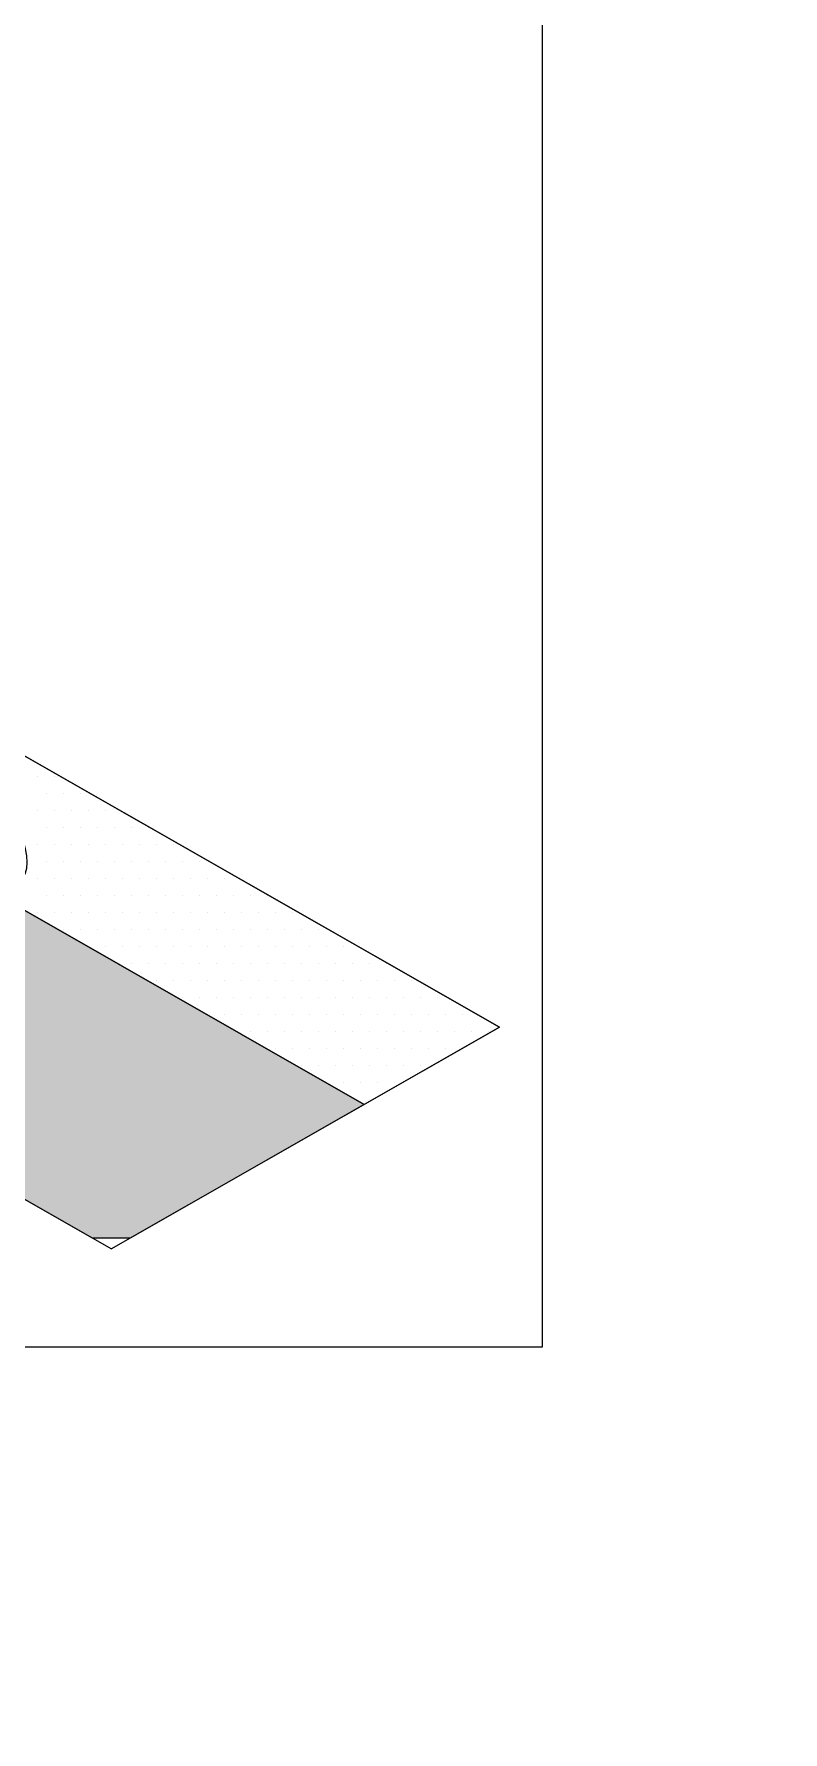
# Model space of a CAD drawing. Extents: x -1140 to 5605, y -816 to 2382.
# Drawn here: x 172.5 to 232, y 243.1 to 378.1 of the extents above; entities that cross this region are included whole.
import ezdxf

# ---------------------------------------------------------------- set-up
doc = ezdxf.new("R2010")
doc.units = 0
doc.header["$MEASUREMENT"] = 0
for name, color, linetype, lineweight in [('.ATI-HATCH', 7, 'Continuous', 0), ('G-ANNO-TTLB', 7, 'Continuous', 0), ('TYVEK', 7, 'Continuous', 0)]:
    doc.layers.add(name, color=color, linetype=linetype, lineweight=lineweight)

# ---------------------------------------------------------------- blocks, each defined once
blk = doc.blocks.new('Block_30')
at = {"layer": '.ATI-HATCH'}
blk.add_open_spline([(167.06, 323.38), (169.25, 319.49), (171.34, 315.69), (171.86, 313.31), (172.2, 311.72), (171.84, 310.77), (170.9, 310.35), (170.85, 310.33), (170.79, 310.3), (170.74, 310.28), (170.74, 310.28), (169.43, 309.75), (169.43, 309.75), (169.43, 309.75), (198.77, 293), (198.77, 293), (198.77, 293), (209.51, 299.14), (209.51, 299.14), (209.51, 299.14), (167.06, 323.38), (167.06, 323.38)], degree=3, knots=[0, 0, 0, 0, 1, 1, 1, 2, 2, 2, 3, 3, 3, 4, 4, 4, 5, 5, 5, 6, 6, 6, 7, 7, 7, 7], dxfattribs=at)
at = {"layer": '.ATI-HATCH', "color": 8, "lineweight": 0, "true_color": 0x808080}
for points in [[(172.83, 319.03), (172.83, 319.03), (172.83, 319.03), (172.83, 319.03)], [(174.19, 319.03), (174.19, 319.03), (174.19, 319.03), (174.19, 319.03)], [(173.51, 317.68), (173.51, 317.68), (173.51, 317.68), (173.51, 317.68)], [(174.86, 317.68), (174.86, 317.68), (174.86, 317.68), (174.86, 317.68)], [(176.21, 317.68), (176.21, 317.68), (176.21, 317.68), (176.21, 317.68)], [(172.83, 316.33), (172.83, 316.33), (172.83, 316.33), (172.83, 316.33)], [(174.19, 316.33), (174.19, 316.33), (174.19, 316.33), (174.19, 316.33)], [(175.54, 316.33), (175.54, 316.33), (175.54, 316.33), (175.54, 316.33)], [(176.89, 316.33), (176.89, 316.33), (176.89, 316.33), (176.89, 316.33)], [(178.24, 316.33), (178.24, 316.33), (178.24, 316.33), (178.24, 316.33)], [(173.51, 314.98), (173.51, 314.98), (173.51, 314.98), (173.51, 314.98)], [(174.86, 314.98), (174.86, 314.98), (174.86, 314.98), (174.86, 314.98)], [(176.21, 314.98), (176.21, 314.98), (176.21, 314.98), (176.21, 314.98)], [(177.56, 314.98), (177.56, 314.98), (177.56, 314.98), (177.56, 314.98)], [(178.91, 314.98), (178.91, 314.98), (178.91, 314.98), (178.91, 314.98)], [(180.26, 314.98), (180.26, 314.98), (180.26, 314.98), (180.26, 314.98)], [(181.61, 314.98), (181.61, 314.98), (181.61, 314.98), (181.61, 314.98)], [(172.83, 313.63), (172.83, 313.63), (172.83, 313.63), (172.83, 313.63)], [(174.19, 313.63), (174.19, 313.63), (174.19, 313.63), (174.19, 313.63)], [(175.54, 313.63), (175.54, 313.63), (175.54, 313.63), (175.54, 313.63)], [(176.89, 313.63), (176.89, 313.63), (176.89, 313.63), (176.89, 313.63)], [(178.24, 313.63), (178.24, 313.63), (178.24, 313.63), (178.24, 313.63)], [(179.59, 313.63), (179.59, 313.63), (179.59, 313.63), (179.59, 313.63)], [(180.94, 313.63), (180.94, 313.63), (180.94, 313.63), (180.94, 313.63)], [(182.29, 313.63), (182.29, 313.63), (182.29, 313.63), (182.29, 313.63)], [(183.64, 313.63), (183.64, 313.63), (183.64, 313.63), (183.64, 313.63)], [(173.51, 312.28), (173.51, 312.28), (173.51, 312.28), (173.51, 312.28)], [(174.86, 312.28), (174.86, 312.28), (174.86, 312.28), (174.86, 312.28)], [(176.21, 312.28), (176.21, 312.28), (176.21, 312.28), (176.21, 312.28)], [(177.56, 312.28), (177.56, 312.28), (177.56, 312.28), (177.56, 312.28)], [(178.91, 312.28), (178.91, 312.28), (178.91, 312.28), (178.91, 312.28)], [(180.26, 312.28), (180.26, 312.28), (180.26, 312.28), (180.26, 312.28)], [(181.61, 312.28), (181.61, 312.28), (181.61, 312.28), (181.61, 312.28)], [(182.96, 312.28), (182.96, 312.28), (182.96, 312.28), (182.96, 312.28)], [(184.31, 312.28), (184.31, 312.28), (184.31, 312.28), (184.31, 312.28)], [(185.66, 312.28), (185.66, 312.28), (185.66, 312.28), (185.66, 312.28)], [(172.83, 310.93), (172.83, 310.93), (172.83, 310.93), (172.83, 310.93)], [(174.19, 310.93), (174.19, 310.93), (174.19, 310.93), (174.19, 310.93)], [(175.54, 310.93), (175.54, 310.93), (175.54, 310.93), (175.54, 310.93)], [(176.89, 310.93), (176.89, 310.93), (176.89, 310.93), (176.89, 310.93)], [(178.24, 310.93), (178.24, 310.93), (178.24, 310.93), (178.24, 310.93)], [(179.59, 310.93), (179.59, 310.93), (179.59, 310.93), (179.59, 310.93)], [(180.94, 310.93), (180.94, 310.93), (180.94, 310.93), (180.94, 310.93)], [(182.29, 310.93), (182.29, 310.93), (182.29, 310.93), (182.29, 310.93)], [(183.64, 310.93), (183.64, 310.93), (183.64, 310.93), (183.64, 310.93)], [(184.99, 310.93), (184.99, 310.93), (184.99, 310.93), (184.99, 310.93)], [(186.34, 310.93), (186.34, 310.93), (186.34, 310.93), (186.34, 310.93)], [(187.69, 310.93), (187.69, 310.93), (187.69, 310.93), (187.69, 310.93)], [(173.51, 309.58), (173.51, 309.58), (173.51, 309.58), (173.51, 309.58)], [(174.86, 309.58), (174.86, 309.58), (174.86, 309.58), (174.86, 309.58)], [(176.21, 309.58), (176.21, 309.58), (176.21, 309.58), (176.21, 309.58)], [(177.56, 309.58), (177.56, 309.58), (177.56, 309.58), (177.56, 309.58)], [(178.91, 309.58), (178.91, 309.58), (178.91, 309.58), (178.91, 309.58)], [(180.26, 309.58), (180.26, 309.58), (180.26, 309.58), (180.26, 309.58)], [(181.61, 309.58), (181.61, 309.58), (181.61, 309.58), (181.61, 309.58)], [(182.96, 309.58), (182.96, 309.58), (182.96, 309.58), (182.96, 309.58)], [(184.31, 309.58), (184.31, 309.58), (184.31, 309.58), (184.31, 309.58)], [(185.66, 309.58), (185.66, 309.58), (185.66, 309.58), (185.66, 309.58)], [(187.01, 309.58), (187.01, 309.58), (187.01, 309.58), (187.01, 309.58)], [(188.36, 309.58), (188.36, 309.58), (188.36, 309.58), (188.36, 309.58)], [(189.71, 309.58), (189.71, 309.58), (189.71, 309.58), (189.71, 309.58)], [(191.07, 309.58), (191.07, 309.58), (191.07, 309.58), (191.07, 309.58)], [(172.83, 308.23), (172.83, 308.23), (172.83, 308.23), (172.83, 308.23)], [(174.19, 308.23), (174.19, 308.23), (174.19, 308.23), (174.19, 308.23)], [(175.54, 308.23), (175.54, 308.23), (175.54, 308.23), (175.54, 308.23)], [(176.89, 308.23), (176.89, 308.23), (176.89, 308.23), (176.89, 308.23)], [(178.24, 308.23), (178.24, 308.23), (178.24, 308.23), (178.24, 308.23)], [(179.59, 308.23), (179.59, 308.23), (179.59, 308.23), (179.59, 308.23)], [(180.94, 308.23), (180.94, 308.23), (180.94, 308.23), (180.94, 308.23)], [(182.29, 308.23), (182.29, 308.23), (182.29, 308.23), (182.29, 308.23)], [(183.64, 308.23), (183.64, 308.23), (183.64, 308.23), (183.64, 308.23)], [(184.99, 308.23), (184.99, 308.23), (184.99, 308.23), (184.99, 308.23)], [(186.34, 308.23), (186.34, 308.23), (186.34, 308.23), (186.34, 308.23)], [(187.69, 308.23), (187.69, 308.23), (187.69, 308.23), (187.69, 308.23)], [(189.04, 308.23), (189.04, 308.23), (189.04, 308.23), (189.04, 308.23)], [(190.39, 308.23), (190.39, 308.23), (190.39, 308.23), (190.39, 308.23)], [(191.74, 308.23), (191.74, 308.23), (191.74, 308.23), (191.74, 308.23)], [(193.09, 308.23), (193.09, 308.23), (193.09, 308.23), (193.09, 308.23)], [(174.86, 306.88), (174.86, 306.88), (174.86, 306.88), (174.86, 306.88)], [(176.21, 306.88), (176.21, 306.88), (176.21, 306.88), (176.21, 306.88)], [(177.56, 306.88), (177.56, 306.88), (177.56, 306.88), (177.56, 306.88)], [(178.91, 306.88), (178.91, 306.88), (178.91, 306.88), (178.91, 306.88)], [(180.26, 306.88), (180.26, 306.88), (180.26, 306.88), (180.26, 306.88)], [(181.61, 306.88), (181.61, 306.88), (181.61, 306.88), (181.61, 306.88)], [(182.96, 306.88), (182.96, 306.88), (182.96, 306.88), (182.96, 306.88)], [(184.31, 306.88), (184.31, 306.88), (184.31, 306.88), (184.31, 306.88)], [(185.66, 306.88), (185.66, 306.88), (185.66, 306.88), (185.66, 306.88)], [(187.01, 306.88), (187.01, 306.88), (187.01, 306.88), (187.01, 306.88)], [(188.36, 306.88), (188.36, 306.88), (188.36, 306.88), (188.36, 306.88)], [(189.71, 306.88), (189.71, 306.88), (189.71, 306.88), (189.71, 306.88)], [(191.07, 306.88), (191.07, 306.88), (191.07, 306.88), (191.07, 306.88)], [(192.42, 306.88), (192.42, 306.88), (192.42, 306.88), (192.42, 306.88)], [(193.77, 306.88), (193.77, 306.88), (193.77, 306.88), (193.77, 306.88)], [(195.12, 306.88), (195.12, 306.88), (195.12, 306.88), (195.12, 306.88)], [(176.89, 305.53), (176.89, 305.53), (176.89, 305.53), (176.89, 305.53)], [(178.24, 305.53), (178.24, 305.53), (178.24, 305.53), (178.24, 305.53)], [(179.59, 305.53), (179.59, 305.53), (179.59, 305.53), (179.59, 305.53)], [(180.94, 305.53), (180.94, 305.53), (180.94, 305.53), (180.94, 305.53)], [(182.29, 305.53), (182.29, 305.53), (182.29, 305.53), (182.29, 305.53)], [(183.64, 305.53), (183.64, 305.53), (183.64, 305.53), (183.64, 305.53)], [(184.99, 305.53), (184.99, 305.53), (184.99, 305.53), (184.99, 305.53)], [(186.34, 305.53), (186.34, 305.53), (186.34, 305.53), (186.34, 305.53)], [(187.69, 305.53), (187.69, 305.53), (187.69, 305.53), (187.69, 305.53)], [(189.04, 305.53), (189.04, 305.53), (189.04, 305.53), (189.04, 305.53)], [(190.39, 305.53), (190.39, 305.53), (190.39, 305.53), (190.39, 305.53)], [(191.74, 305.53), (191.74, 305.53), (191.74, 305.53), (191.74, 305.53)], [(193.09, 305.53), (193.09, 305.53), (193.09, 305.53), (193.09, 305.53)], [(194.44, 305.53), (194.44, 305.53), (194.44, 305.53), (194.44, 305.53)], [(195.79, 305.53), (195.79, 305.53), (195.79, 305.53), (195.79, 305.53)], [(197.14, 305.53), (197.14, 305.53), (197.14, 305.53), (197.14, 305.53)], [(180.26, 304.18), (180.26, 304.18), (180.26, 304.18), (180.26, 304.18)], [(181.61, 304.18), (181.61, 304.18), (181.61, 304.18), (181.61, 304.18)], [(182.96, 304.18), (182.96, 304.18), (182.96, 304.18), (182.96, 304.18)], [(184.31, 304.18), (184.31, 304.18), (184.31, 304.18), (184.31, 304.18)], [(185.66, 304.18), (185.66, 304.18), (185.66, 304.18), (185.66, 304.18)], [(187.01, 304.18), (187.01, 304.18), (187.01, 304.18), (187.01, 304.18)], [(188.36, 304.18), (188.36, 304.18), (188.36, 304.18), (188.36, 304.18)], [(189.71, 304.18), (189.71, 304.18), (189.71, 304.18), (189.71, 304.18)], [(191.07, 304.18), (191.07, 304.18), (191.07, 304.18), (191.07, 304.18)], [(192.42, 304.18), (192.42, 304.18), (192.42, 304.18), (192.42, 304.18)], [(193.77, 304.18), (193.77, 304.18), (193.77, 304.18), (193.77, 304.18)], [(195.12, 304.18), (195.12, 304.18), (195.12, 304.18), (195.12, 304.18)], [(196.47, 304.18), (196.47, 304.18), (196.47, 304.18), (196.47, 304.18)], [(197.82, 304.18), (197.82, 304.18), (197.82, 304.18), (197.82, 304.18)], [(199.17, 304.18), (199.17, 304.18), (199.17, 304.18), (199.17, 304.18)], [(200.52, 304.18), (200.52, 304.18), (200.52, 304.18), (200.52, 304.18)], [(182.29, 302.83), (182.29, 302.83), (182.29, 302.83), (182.29, 302.83)], [(183.64, 302.83), (183.64, 302.83), (183.64, 302.83), (183.64, 302.83)], [(184.99, 302.83), (184.99, 302.83), (184.99, 302.83), (184.99, 302.83)], [(186.34, 302.83), (186.34, 302.83), (186.34, 302.83), (186.34, 302.83)], [(187.69, 302.83), (187.69, 302.83), (187.69, 302.83), (187.69, 302.83)], [(189.04, 302.83), (189.04, 302.83), (189.04, 302.83), (189.04, 302.83)], [(190.39, 302.83), (190.39, 302.83), (190.39, 302.83), (190.39, 302.83)], [(191.74, 302.83), (191.74, 302.83), (191.74, 302.83), (191.74, 302.83)], [(193.09, 302.83), (193.09, 302.83), (193.09, 302.83), (193.09, 302.83)], [(194.44, 302.83), (194.44, 302.83), (194.44, 302.83), (194.44, 302.83)], [(195.79, 302.83), (195.79, 302.83), (195.79, 302.83), (195.79, 302.83)], [(197.14, 302.83), (197.14, 302.83), (197.14, 302.83), (197.14, 302.83)], [(198.49, 302.83), (198.49, 302.83), (198.49, 302.83), (198.49, 302.83)], [(199.84, 302.83), (199.84, 302.83), (199.84, 302.83), (199.84, 302.83)], [(201.19, 302.83), (201.19, 302.83), (201.19, 302.83), (201.19, 302.83)], [(202.54, 302.83), (202.54, 302.83), (202.54, 302.83), (202.54, 302.83)], [(184.31, 301.48), (184.31, 301.48), (184.31, 301.48), (184.31, 301.48)], [(185.66, 301.48), (185.66, 301.48), (185.66, 301.48), (185.66, 301.48)], [(187.01, 301.48), (187.01, 301.48), (187.01, 301.48), (187.01, 301.48)], [(188.36, 301.48), (188.36, 301.48), (188.36, 301.48), (188.36, 301.48)], [(189.71, 301.48), (189.71, 301.48), (189.71, 301.48), (189.71, 301.48)], [(191.07, 301.48), (191.07, 301.48), (191.07, 301.48), (191.07, 301.48)], [(192.42, 301.48), (192.42, 301.48), (192.42, 301.48), (192.42, 301.48)], [(193.77, 301.48), (193.77, 301.48), (193.77, 301.48), (193.77, 301.48)], [(195.12, 301.48), (195.12, 301.48), (195.12, 301.48), (195.12, 301.48)], [(196.47, 301.48), (196.47, 301.48), (196.47, 301.48), (196.47, 301.48)], [(197.82, 301.48), (197.82, 301.48), (197.82, 301.48), (197.82, 301.48)], [(199.17, 301.48), (199.17, 301.48), (199.17, 301.48), (199.17, 301.48)], [(200.52, 301.48), (200.52, 301.48), (200.52, 301.48), (200.52, 301.48)], [(201.87, 301.48), (201.87, 301.48), (201.87, 301.48), (201.87, 301.48)], [(203.22, 301.48), (203.22, 301.48), (203.22, 301.48), (203.22, 301.48)], [(204.57, 301.48), (204.57, 301.48), (204.57, 301.48), (204.57, 301.48)], [(186.34, 300.13), (186.34, 300.13), (186.34, 300.13), (186.34, 300.13)], [(187.69, 300.13), (187.69, 300.13), (187.69, 300.13), (187.69, 300.13)], [(189.04, 300.13), (189.04, 300.13), (189.04, 300.13), (189.04, 300.13)], [(190.39, 300.13), (190.39, 300.13), (190.39, 300.13), (190.39, 300.13)], [(191.74, 300.13), (191.74, 300.13), (191.74, 300.13), (191.74, 300.13)], [(193.09, 300.13), (193.09, 300.13), (193.09, 300.13), (193.09, 300.13)], [(194.44, 300.13), (194.44, 300.13), (194.44, 300.13), (194.44, 300.13)], [(195.79, 300.13), (195.79, 300.13), (195.79, 300.13), (195.79, 300.13)], [(197.14, 300.13), (197.14, 300.13), (197.14, 300.13), (197.14, 300.13)], [(198.49, 300.13), (198.49, 300.13), (198.49, 300.13), (198.49, 300.13)], [(199.84, 300.13), (199.84, 300.13), (199.84, 300.13), (199.84, 300.13)], [(201.19, 300.13), (201.19, 300.13), (201.19, 300.13), (201.19, 300.13)], [(202.54, 300.13), (202.54, 300.13), (202.54, 300.13), (202.54, 300.13)], [(203.89, 300.13), (203.89, 300.13), (203.89, 300.13), (203.89, 300.13)], [(205.24, 300.13), (205.24, 300.13), (205.24, 300.13), (205.24, 300.13)], [(206.6, 300.13), (206.6, 300.13), (206.6, 300.13), (206.6, 300.13)], [(189.71, 298.78), (189.71, 298.78), (189.71, 298.78), (189.71, 298.78)], [(191.07, 298.78), (191.07, 298.78), (191.07, 298.78), (191.07, 298.78)], [(192.42, 298.78), (192.42, 298.78), (192.42, 298.78), (192.42, 298.78)], [(193.77, 298.78), (193.77, 298.78), (193.77, 298.78), (193.77, 298.78)], [(195.12, 298.78), (195.12, 298.78), (195.12, 298.78), (195.12, 298.78)], [(196.47, 298.78), (196.47, 298.78), (196.47, 298.78), (196.47, 298.78)], [(197.82, 298.78), (197.82, 298.78), (197.82, 298.78), (197.82, 298.78)], [(199.17, 298.78), (199.17, 298.78), (199.17, 298.78), (199.17, 298.78)], [(200.52, 298.78), (200.52, 298.78), (200.52, 298.78), (200.52, 298.78)], [(201.87, 298.78), (201.87, 298.78), (201.87, 298.78), (201.87, 298.78)], [(203.22, 298.78), (203.22, 298.78), (203.22, 298.78), (203.22, 298.78)], [(204.57, 298.78), (204.57, 298.78), (204.57, 298.78), (204.57, 298.78)], [(205.92, 298.78), (205.92, 298.78), (205.92, 298.78), (205.92, 298.78)], [(207.27, 298.78), (207.27, 298.78), (207.27, 298.78), (207.27, 298.78)], [(208.62, 298.78), (208.62, 298.78), (208.62, 298.78), (208.62, 298.78)], [(191.74, 297.43), (191.74, 297.43), (191.74, 297.43), (191.74, 297.43)], [(193.09, 297.43), (193.09, 297.43), (193.09, 297.43), (193.09, 297.43)], [(194.44, 297.43), (194.44, 297.43), (194.44, 297.43), (194.44, 297.43)], [(195.79, 297.43), (195.79, 297.43), (195.79, 297.43), (195.79, 297.43)], [(197.14, 297.43), (197.14, 297.43), (197.14, 297.43), (197.14, 297.43)], [(198.49, 297.43), (198.49, 297.43), (198.49, 297.43), (198.49, 297.43)], [(199.84, 297.43), (199.84, 297.43), (199.84, 297.43), (199.84, 297.43)], [(201.19, 297.43), (201.19, 297.43), (201.19, 297.43), (201.19, 297.43)], [(202.54, 297.43), (202.54, 297.43), (202.54, 297.43), (202.54, 297.43)], [(203.89, 297.43), (203.89, 297.43), (203.89, 297.43), (203.89, 297.43)], [(205.24, 297.43), (205.24, 297.43), (205.24, 297.43), (205.24, 297.43)], [(193.77, 296.08), (193.77, 296.08), (193.77, 296.08), (193.77, 296.08)], [(195.12, 296.08), (195.12, 296.08), (195.12, 296.08), (195.12, 296.08)], [(196.47, 296.08), (196.47, 296.08), (196.47, 296.08), (196.47, 296.08)], [(197.82, 296.08), (197.82, 296.08), (197.82, 296.08), (197.82, 296.08)], [(199.17, 296.08), (199.17, 296.08), (199.17, 296.08), (199.17, 296.08)], [(200.52, 296.08), (200.52, 296.08), (200.52, 296.08), (200.52, 296.08)], [(201.87, 296.08), (201.87, 296.08), (201.87, 296.08), (201.87, 296.08)], [(203.22, 296.08), (203.22, 296.08), (203.22, 296.08), (203.22, 296.08)], [(195.79, 294.73), (195.79, 294.73), (195.79, 294.73), (195.79, 294.73)], [(197.14, 294.73), (197.14, 294.73), (197.14, 294.73), (197.14, 294.73)], [(198.49, 294.73), (198.49, 294.73), (198.49, 294.73), (198.49, 294.73)], [(199.84, 294.73), (199.84, 294.73), (199.84, 294.73), (199.84, 294.73)], [(201.19, 294.73), (201.19, 294.73), (201.19, 294.73), (201.19, 294.73)], [(199.17, 293.38), (199.17, 293.38), (199.17, 293.38), (199.17, 293.38)]]:
    blk.add_open_spline(points, degree=3, dxfattribs=at)

msp = doc.modelspace()

# ---------------------------------------------------------------- hatches: boundary and pattern name
at = {"layer": '.ATI-HATCH', "true_color": 0x808080, "transparency": 33554483}
h = msp.add_hatch(color=8, dxfattribs=at)
edge = h.paths.add_edge_path()
edge.add_spline(control_points=[(169.43, 309.75), (169.43, 309.75), (152.06, 302.7), (152.06, 302.7), (149.2, 298.79), (130.33, 309.35), (111.46, 319.9), (111.46, 319.9), (177.17, 282.37), (177.17, 282.37), (177.17, 282.37), (180.18, 282.37), (180.18, 282.37), (180.18, 282.37), (198.77, 293), (198.77, 293), (198.77, 293), (169.43, 309.75), (169.43, 309.75)], knot_values=[0, 0, 0, 0, 1, 1, 1, 2, 2, 2, 3, 3, 3, 4, 4, 4, 5, 5, 5, 6, 6, 6, 6], degree=3, periodic=0)
at = {"layer": 'G-ANNO-TTLB', "true_color": 0xff00ff, "transparency": 33554687}
h = msp.add_hatch(color=6, dxfattribs=at)
edge = h.paths.add_edge_path()
edge.add_spline(control_points=[(1815.43, -731.7), (1815.43, -731.7), (-1114.08, -731.7), (-1114.08, -731.7), (-1114.08, -731.7), (-1114.08, 1725.3), (-1114.08, 1725.3), (-1114.08, 1725.3), (1815.43, 1725.3), (1815.43, 1725.3), (1815.43, 1725.3), (1815.43, -731.7), (1815.43, -731.7)], knot_values=[0, 0, 0, 0, 1, 1, 1, 2, 2, 2, 3, 3, 3, 4, 4, 4, 4], degree=3, periodic=0)
edge = h.paths.add_edge_path()
edge.add_spline(control_points=[(-1105.08, 1716.3), (-1105.08, 1716.3), (-1105.08, -722.7), (-1105.08, -722.7), (-1105.08, -722.7), (1806.43, -722.7), (1806.43, -722.7), (1806.43, -722.7), (1806.43, 1716.3), (1806.43, 1716.3), (1806.43, 1716.3), (-1105.08, 1716.3), (-1105.08, 1716.3)], knot_values=[0, 0, 0, 0, 1, 1, 1, 2, 2, 2, 3, 3, 3, 4, 4, 4, 4], degree=3, periodic=0)
edge.add_line((-1105.08, 1716.3), (-1105.08, 1716.3))

# ---------------------------------------------------------------- linework, layer by layer
at = {"layer": '.ATI-HATCH'}
msp.add_open_spline([(169.43, 309.75), (169.43, 309.75), (152.06, 302.7), (152.06, 302.7), (149.2, 298.79), (130.33, 309.35), (111.46, 319.9), (111.46, 319.9), (177.17, 282.37), (177.17, 282.37), (177.17, 282.37), (180.18, 282.37), (180.18, 282.37), (180.18, 282.37), (198.77, 293), (198.77, 293), (198.77, 293), (169.43, 309.75), (169.43, 309.75)], degree=3, knots=[0, 0, 0, 0, 1, 1, 1, 2, 2, 2, 3, 3, 3, 4, 4, 4, 5, 5, 5, 6, 6, 6, 6], dxfattribs=at)
at = {"layer": 'G-ANNO-TTLB'}
for points in [[(1815.43, -731.7), (1815.43, -731.7), (-1114.08, -731.7), (-1114.08, -731.7), (-1114.08, -731.7), (-1114.08, 1725.3), (-1114.08, 1725.3), (-1114.08, 1725.3), (1815.43, 1725.3), (1815.43, 1725.3), (1815.43, 1725.3), (1815.43, -731.7), (1815.43, -731.7)], [(-1105.08, 1716.3), (-1105.08, 1716.3), (-1105.08, -722.7), (-1105.08, -722.7), (-1105.08, -722.7), (1806.43, -722.7), (1806.43, -722.7), (1806.43, -722.7), (1806.43, 1716.3), (1806.43, 1716.3), (1806.43, 1716.3), (-1105.08, 1716.3), (-1105.08, 1716.3)]]:
    msp.add_open_spline(points, degree=3, knots=[0, 0, 0, 0, 1, 1, 1, 2, 2, 2, 3, 3, 3, 4, 4, 4, 4], dxfattribs=at)
at = {"layer": 'TYVEK', "color": 4, "lineweight": 25, "true_color": 0x00ffff}
for p, q in [((178.67, 281.51), (44.24, 358.28)), ((209.51, 299.14), (167.06, 323.38)), ((198.77, 293), (169.43, 309.75)), ((178.67, 281.51), (209.51, 299.14))]:
    msp.add_line(p, q, dxfattribs=at)
at = {"layer": 'TYVEK', "color": 18, "lineweight": 25, "true_color": 0x000000}
msp.add_lwpolyline([(42.7, 421.23), (212.9, 421.23), (212.9, 273.69), (42.7, 273.69)], close=True, dxfattribs=at)

# ---------------------------------------------------------------- block references
at = {"layer": '.ATI-HATCH'}
msp.add_blockref('Block_30', (0, 0), dxfattribs=at)

doc.saveas('drawing.dxf')
